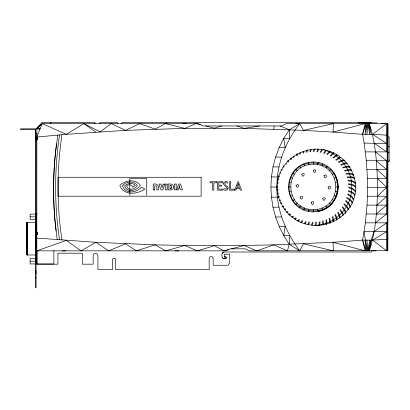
<?xml version="1.0" encoding="UTF-8"?>
<svg xmlns="http://www.w3.org/2000/svg" width="410" height="410" viewBox="0 0 410 410"><rect width="100%" height="100%" fill="white"/><g stroke="black" fill="none" stroke-linecap="round" stroke-linejoin="round"><path stroke-width="0.61" d="M35.429 277.872L35.429 270.743M35.429 133.604L35.429 129.498L20.5 129.498L20.5 128.837L36.065 128.837M36.065 277.872L36.065 270.743M313.286 211.903C346.086 211.191 346.086 162.683 313.286 161.97C280.486 162.683 280.486 211.191 313.286 211.903L313.286 209.715C343.211 209.064 343.211 164.81 313.286 164.159C283.361 164.81 283.361 209.064 313.286 209.715M313.286 164.159L313.286 161.97M387.768 139.405L387.768 137.145M387.773 250.705L249.675 250.843L245.262 248.819L230.271 248.819L225.854 250.843L36.797 250.843L36.859 127.869L41.912 122.569L94.966 122.569L94.966 123.81M387.768 243.965L387.768 242.146M387.558 123.605L387.558 250.843L387.768 139.041M387.768 137.406L387.752 123.605L286.323 123.605L281.526 125.952L203.032 125.952L198.235 123.605L42.25 123.605L36.797 128.894L40.103 128.894L36.859 128.837M322.537 224.639L322.562 221.067L323.264 220.862L323.239 225.028M326.047 224.193L326.073 220.026L326.775 219.816L326.744 224.577M36.797 238.072L95.935 242.31L155.18 244.857L184.823 245.493L244.119 245.493L273.762 244.857L333.002 242.31L365.125 250.843L362.589 240.127L365.377 222.83L367.037 205.128L367.452 196.246L367.452 178.473L366.345 160.73L364.131 143.085L362.609 134.321L365.125 123.605L333.033 132.092L303.426 130.359L244.134 128.381L184.808 128.381L125.516 130.359L66.328 134.321L36.797 137.042L42.25 123.605L66.328 134.321L83.886 123.605L100.127 131.846L111.248 123.605L125.516 130.359L139.651 123.605L155.154 129.124L165.42 123.605L184.808 128.381L195.99 123.605L200.48 124.707M299.705 250.843C285.965 232.449 276.622 210.299 276.853 187.052C276.729 163.974 285.673 141.696 299.705 123.605L289.255 129.77L283.766 138.401L279.195 147.528L275.592 157.05L272.993 166.875L271.425 176.905L270.897 187.037L271.425 197.169L272.993 207.199L275.592 217.023L279.195 226.546L283.766 235.668L289.255 244.304L299.705 250.843L303.395 243.796L333.448 250.843L333.002 242.31L362.589 240.127L372.557 240.127L386.712 250.843L386.712 222.83L374.094 231.635L371.168 240.127L369.308 250.843C376.078 230.456 377.123 208.685 377.559 187.36C377.103 165.953 376.067 144.079 369.308 123.605L371.168 134.321L368.595 123.605L369.764 134.321L367.806 123.605L366.95 134.321L366.95 123.605L365.125 134.321L366.048 123.605L362.609 134.321L333.033 132.092L333.448 123.605L303.426 130.359L299.669 123.492L295.887 123.605M336.697 220.498L336.733 219.309L334.924 214.907L335.493 214.445L337.302 218.848M339.536 218.187L339.572 216.998L337.763 212.59L338.332 212.129L340.141 216.531L340.11 217.602M36.49 221.098L36.029 222.184M35.983 215.701C36.244 213.999 36.121 219.914 36.387 218.202M36.526 215.701L36.593 215.183L36.685 216.065M35.983 260.073C36.244 258.372 36.121 264.286 36.387 262.574M36.526 260.073L36.593 259.556L36.685 260.437M277.693 187.011L277.765 186.284M278.052 183.367L278.123 182.635M57.769 135.11L55.529 152.458A355.757 355.757 0 0 0 55.165 222.307L57.221 239.681M273.788 129.124L274.188 125.952M61.951 134.726C56.729 169.576 56.729 205.2 61.951 240.055M371.573 250.72L371.573 251.996L224.301 251.996C221.344 251.986 221.092 257.285 223.306 258.469C225.951 259.884 228.15 256.25 224.301 256.932L224.301 254.149L229.728 254.149L229.728 262.497L228.139 265.249L213.169 265.249L213.169 258.49C213.267 255.927 209.079 255.927 209.177 258.49L209.177 269.621L115.517 269.621L115.517 259.684C115.594 257.741 112.417 257.741 112.494 259.684L112.494 269.621L97.918 269.621L97.918 255.579C98.036 252.519 93.044 252.519 93.157 255.579L93.157 264.189L82.297 264.189L82.297 253.19L57.923 253.19L57.923 264.189L36.859 264.189M308.417 211.427L308.843 209.274M317.729 164.595L318.16 162.447M306.634 150.419L306.285 152.172L307.013 152.1L307.479 149.768M310.278 150.065L309.929 151.818L310.657 151.746L311.123 149.409M315.064 225.772L315.767 222.271L316.499 222.199L315.792 225.705M318.708 225.423L319.416 221.918L320.143 221.851L319.441 225.351M371.168 240.127L368.595 250.843L369.764 240.127L367.806 250.843L366.95 240.127L366.95 250.843L364.131 231.635L386.712 231.635L372.557 240.127L387.773 239.225L387.752 123.605L387.768 135.828L387.768 135.223L372.577 134.321L362.609 134.321M278.375 180.082L278.585 179.38L277.596 178.719M279.651 175.875L279.435 176.577L278.446 175.916M171.421 187.877L171.313 185.848L170.017 185.392L170.022 188.544L170.929 188.436L171.421 187.877L170.724 188.518L170.022 188.544M314.116 149.286L313.214 151.49L313.942 151.556L315.07 148.804M317.991 149.081L316.858 151.833L317.591 151.905L318.719 149.153M303.733 210.002L304.568 207.978M322.004 165.891L322.839 163.872M307.905 224.229L308.848 222.046L309.576 222.123L308.633 224.311M311.544 224.639L312.487 222.451L313.214 222.533L312.041 225.264M222.281 253.37L223.271 252.186M280.394 173.415L280.742 172.769M282.469 169.54L282.121 170.186L281.281 169.345M36.3 215.814L36.572 218.089M300.761 222.589L302.067 220.6L302.77 220.811L301.463 222.799M304.271 223.629L305.583 221.641L306.285 221.851L304.973 223.839M321.788 149.691L320.143 152.172L320.845 152.382L322.491 149.901M325.627 150.25L323.649 153.227L324.351 153.437L326.329 150.46M299.418 207.696L300.632 205.876M325.94 167.998L327.159 166.178M283.679 167.275L284.14 166.711L283.479 165.722M286.001 164.446L286.467 163.877M294.477 219.042L295.733 217.772L296.384 218.115L295.123 219.381M297.296 221.174L298.972 219.483L299.618 219.827L298.362 221.098M329.327 151.659L326.806 154.191L327.452 154.534L330.393 151.582M333.402 152.535L330.04 155.913L330.691 156.256L333.627 153.299M35.87 140.558C37.51 139.713 37.607 137.381 35.87 136.586M35.87 235.54C37.556 234.674 37.561 232.357 35.87 231.501M295.63 204.59L297.183 203.042M329.394 170.832L330.942 169.284M35.87 140.486L36.895 139.569L36.895 137.509M35.87 235.473L37.064 234.479M377.42 196.246L386.712 187.36L377.42 178.473M377.005 205.128L386.712 196.246L367.452 196.246M35.87 140.287L37.064 139.369M35.465 254.974L27.562 254.958L26.532 254.533L26.532 222.896L27.562 222.466L35.465 222.456M35.87 235.273L37.064 234.351M376.308 213.989L386.712 205.128L367.037 205.128M375.34 222.83L386.712 213.989L386.712 160.73L375.34 151.89M35.87 139.964L37.064 139.215M35.87 234.95L37.064 234.197M288.579 214.799L290.055 213.794L290.623 214.251L289.147 215.26M291.925 216.757L292.909 216.085L293.478 216.547L292.002 217.551M336.902 154.821L332.946 157.476L333.514 157.937L337.466 155.282M339.736 157.138L335.785 159.792L336.354 160.254L340.305 157.599M292.525 200.808L294.349 199.593M332.223 174.281L334.047 173.066A24.969 24.969 0 0 1 318.16 211.427L317.729 209.274M35.87 139.549L37.064 139.016M35.87 234.53L37.064 234.002M284.176 209.228L285.273 208.762L285.744 209.32L284.648 209.787M286.529 212.031L287.625 211.565L288.097 212.129L287 212.595M290.218 196.492L292.243 195.652M334.329 178.222L336.354 177.381M26.875 223.839L26.706 224.065M36.797 250.843L66.353 240.403L81.088 250.843L95.935 242.31L108.706 250.843L125.547 243.796L136.32 250.843L155.18 244.857L165.614 250.843L184.823 245.493L197.359 250.843L214.471 245.703L223.768 250.843L228.662 249.557M26.706 253.365L26.875 253.59M221.923 125.952L214.471 128.135L205.579 125.952M231.471 248.819L244.119 245.493L256.809 250.843L273.762 244.857L287.461 250.843L289.255 244.304L289.721 235.499L283.766 235.668L285.155 226.412L279.195 226.546M35.87 139.062L37.064 138.785M35.87 234.043L37.064 233.772M280.399 203.135L281.567 202.888L281.916 203.534M282.162 206.348L283.325 206.102L283.679 206.748L282.51 206.988M37.151 133.383L36.065 133.604L36.065 273.654M288.799 191.808L290.946 191.378M335.626 182.491L337.773 182.066M259.55 125.952L244.134 128.381L236.934 125.952M275.592 217.023L281.552 216.931M272.993 207.199L278.949 207.142M271.425 197.169L277.38 197.148M371.573 122.569L121.755 122.569L121.755 123.805M358.155 122.897L376.923 122.897M35.429 136.079L35.429 140.994M387.865 136.935L389.126 136.935L389.126 161.73L387.865 161.73M35.87 138.539L37.064 138.539M364.131 143.085L386.712 143.556L372.577 134.321L386.712 123.605L386.712 151.89L365.377 151.89M387.368 146.457L389.126 146.457M387.368 152.212L389.126 152.212M389.126 160.295L389.5 160.295M366.345 160.73L386.712 160.73M367.037 169.596L386.712 169.596L376.308 160.73M367.452 178.473L386.712 178.473L377.005 169.596M288.317 186.934L290.511 186.934M336.062 186.934L338.255 186.934M367.591 187.36L386.712 187.36M277.929 196.4L279.118 196.4L279.333 197.097L278.144 197.097M279.205 200.603L280.394 200.603L280.184 199.901M37.182 213.502L36.49 213.502L36.49 232.66M366.345 213.989L386.712 213.989M30.12 216.839L35.393 216.839M365.377 222.83L386.712 222.83M35.87 233.521L37.064 233.521M62.069 250.956L65.851 250.843M224.301 258.49L225.956 258.464L226.51 257.91L225.956 256.957L224.301 256.932M30.12 261.216L35.393 261.216M270.897 187.037L276.853 187.052M271.425 176.905L277.38 176.956M272.993 166.875L278.949 166.967M275.592 157.05L281.552 157.179M224.055 258.541L223.076 258.367L222.384 257.659M344.328 160.1L342.724 160.059L338.332 161.894L338.798 162.457L343.19 160.623L344.974 160.669M346.66 162.924L345.056 162.883L340.664 164.717L341.13 165.281L345.522 163.446L347.306 163.493M279.195 147.528L285.155 147.692L283.766 138.401L289.721 138.611L289.255 129.77L280.117 125.952M170.017 185.392L171.154 185.648M37.064 138.288L35.87 138.016M37.064 233.275L35.87 232.998M288.799 182.066L290.946 182.491M335.626 191.378L337.773 191.808M276.776 189.333L277.944 189.569L278.016 190.296M37.064 138.057L35.87 137.529M37.064 233.044L35.87 232.511M350.022 166.916L347.413 166.332L342.75 167.275L343.093 167.921L347.762 166.978L350.084 167.5M351.76 170.145L349.151 169.561L344.482 170.504L344.83 171.144L349.499 170.206L351.821 170.724M37.064 137.862L35.87 137.109M37.064 232.844L35.87 232.096M37.064 137.709L35.87 136.786M37.064 232.69L35.87 231.773M37.064 232.598L35.87 231.573M290.218 177.381L292.243 178.222M334.329 195.652L336.354 196.492M353.722 174.701L350.791 173.404L346.03 173.415L346.245 174.117L351.006 174.107L353.728 175.311M292.525 173.066L294.349 174.281M332.223 199.593L334.047 200.808M374.094 143.085L386.712 151.89M355.347 182.834L352.728 180.994L348.054 180.082L348.126 180.81L352.8 181.722L355.234 183.429M83.886 123.605L95.904 132.092M35.87 136.52L36.895 137.545M39.329 126.254L39.724 126.644M295.63 169.284L297.183 170.832M329.394 203.042L330.942 204.59M36.029 255.245L36.49 256.327M355.393 191.07L353.159 188.774L348.736 187.011L348.674 187.739L353.097 189.502L355.168 191.634M354.711 194.34L352.846 192.423L348.423 190.66L348.362 191.388L352.784 193.156L354.855 195.283M299.418 166.178L300.632 167.998M325.94 205.876L327.159 207.696M352.369 202.35L350.945 200.09L346.988 197.446L346.773 198.148L350.734 200.792L352.318 203.309M36.321 260.145L36.572 262.462M362.527 239.983L366.048 250.843L365.125 240.127M303.733 163.872L304.568 165.891M322.004 207.978L322.839 210.002M291.038 158.004L291.495 159.106L290.926 159.567L290.47 158.47M288.204 160.33L288.66 161.427L288.097 161.894L287.641 160.792M348.433 209.197L347.67 207.204L344.303 203.832L343.959 204.477L347.321 207.849L347.962 209.515M333.878 221.215L332.946 216.547L332.3 216.89L333.233 221.559M330.644 222.943L329.717 218.274L329.071 218.617L329.999 223.286M308.417 162.447L308.843 164.595M297.071 153.709L297.388 155.467L296.737 155.8L296.42 154.047M293.919 155.969L294.129 157.143L293.478 157.476L293.268 156.302M345.753 212.81L345.394 210.704L342.75 206.748L342.283 207.311L344.928 211.273L345.328 213.615M343.339 215.117L343.067 213.533L340.423 209.577L339.957 210.14L342.601 214.102L342.904 215.86M278.303 193.212L278.375 193.94M387.768 238.717L387.773 250.843L387.773 123.605L387.768 222.312M387.768 237.272L387.773 239.225M387.768 238.62L387.773 239.056M387.768 234.669L387.768 237.728M387.204 123.605L387.204 250.843M384.954 123.605L381.223 123.605M376.103 250.843L372.326 250.843M303.825 151.131L303.825 152.915L303.123 153.13L303.123 151.346M300.32 152.792L300.32 153.981L299.618 154.191L299.618 153.002M186.371 123.605L182.624 123.605M178.719 250.843L174.937 250.843M166.598 122.195L166.598 122.569M146.729 195.278L146.729 178.581L129.826 178.581L129.826 195.278M117.547 123.805L117.547 122.569L99.876 122.569L99.876 123.81M53.874 250.541L53.874 263.953L36.49 263.953L36.49 234.551M50.799 122.569L50.799 123.81M37.182 250.541L37.182 263.953M36.895 232.49L36.895 234.551M36.746 137.391L36.746 139.682M36.746 232.378L36.746 234.663M36.398 221.62L36.398 232.383M36.398 234.915L36.398 255.804M36.331 221.784L36.331 232.004M36.331 234.561L36.331 255.645M36.244 221.933L36.244 232.065M36.244 234.597L36.244 255.497M36.141 222.066L36.141 232.311M36.141 234.874L36.141 255.363M36.065 277.529L36.065 287.805L35.429 287.805L35.429 277.529M36.013 232.06L36.013 232.429M36.013 234.612L36.013 234.981M35.429 129.498L35.429 214.881M35.429 215.347L35.429 225.787M35.429 226.248L35.429 236.693M35.429 237.154L35.429 242.146M35.429 242.607L35.429 247.599M35.429 248.06L35.429 253.052M35.429 253.513L35.429 258.505M35.429 259.084L35.429 273.654M35.311 222.466L35.311 254.958M27.562 222.466L27.562 254.958M27.465 222.471L27.465 254.953M27.362 222.486L27.362 254.943M27.26 222.507L27.26 254.923M27.162 222.533L27.162 254.897M27.065 222.563L27.065 254.861M26.968 222.604L26.968 254.825M26.875 222.65L26.875 254.779M26.783 222.702L26.783 254.723M26.696 222.763L26.696 254.666M26.614 222.825L26.614 254.6M323.259 149.706A38.545 38.545 0 0 1 315.172 225.433M59.568 239.865A351.877 351.877 0 0 1 59.568 134.941M56.062 231.009A349.484 349.484 0 0 1 56.518 143.772M296.03 185.546C298.162 191.188 300.228 181.215 296.03 185.546M173.543 186.945C173.686 189.758 170.299 190.348 168.167 189.886L168.156 184.075C170.278 183.644 173.62 184.146 173.543 186.945M223.517 183.347C222.732 185.546 232.111 190.055 223.916 188.718L223.501 189.774C225.587 191.393 229.492 189.323 227.852 186.601C225.064 185.827 222.799 181.353 227.447 183.07L227.786 182.071C226.392 181.205 223.906 181.486 223.517 183.347M289.47 182.199C283.925 213.625 330.199 222.83 337.102 191.675C342.647 160.248 296.374 151.044 289.47 182.199M278.39 177.407C272.737 197.41 286.252 219.212 306.208 224.157C326.211 229.487 348.833 217.336 354.383 197.164C360.041 177.161 346.527 155.359 326.57 150.414C306.562 145.084 283.945 157.24 278.39 177.407M355.721 186.478L355.603 187.073L353.174 185.366L348.5 184.454L348.423 183.726L353.097 184.638L355.721 186.478M301.791 174.183C302.826 180.128 306.726 170.719 301.791 174.183M300.11 197.082C301.145 203.022 305.045 193.612 300.11 197.082M313.312 170.488C314.352 176.428 318.247 167.019 313.312 170.488M311.236 202.427C312.276 208.367 316.171 198.958 311.236 202.427M323.977 175.721C325.012 181.666 328.912 172.256 323.977 175.721M322.757 198.348C323.797 204.293 327.692 194.883 322.757 198.348M328.077 187.119C329.117 193.059 333.012 183.654 328.077 187.119M179.411 185.766L178.924 187.452L179.903 187.447L179.411 185.766M163.159 184.085L162.052 187.806L160.915 184.09L158.957 184.095L160.93 189.902L162.821 189.897L164.687 184.085L163.159 184.085M348.054 193.94L347.839 194.642L351.795 197.287L353.379 199.803L353.717 199.301L352.011 196.585L348.054 193.94M178.611 188.718L178.253 189.866L176.746 189.871L178.601 184.054L180.564 184.049L182.47 189.856L180.574 189.861L180.231 188.718L178.611 188.718M236.529 188.385L235.909 190.153L234.622 190.153L238.036 181.65L238.338 181.65L241.5 190.153L240.229 190.153L239.65 188.385L236.529 188.385M238.133 183.849L236.831 187.544L239.322 187.544L238.133 183.849M346.03 200.603L345.686 201.248L349.053 204.616L350.114 207.393L350.545 206.968L349.397 203.97L346.03 200.603M123.015 185.151L122.544 185.668C124.794 194.55 136.679 192.92 141.517 187.226L144.802 189.112C137.242 194.396 123.687 195.913 119.822 185.428C125.255 180.026 135.387 178.632 140.389 185.371C136.653 190.522 127.397 193.638 124.527 185.909C127.305 183.188 132.543 182.066 135.244 185.489L132.778 187.237C131.933 184.556 128.427 183.977 126.536 185.909C128.115 191.603 135.023 189.297 137.34 185.438C134.008 180.779 126.69 181.082 123.015 185.151M40.826 124.789L38.15 127.413L40.826 124.789M351.867 176.905L347.106 176.92L347.316 177.617L352.077 177.607L354.799 178.811L354.799 178.207L351.867 176.905M167.101 184.08L165.245 184.08L165.256 189.891L167.116 189.886L167.101 184.08M176.177 184.059L174.317 184.064L174.332 189.871L176.187 189.871L176.177 184.059M154.749 189.912L153.243 189.917L153.227 184.105C156.861 182.819 159.772 186.478 158.414 189.907L156.902 189.907L156.902 186.652L156.523 186.027L154.739 185.781L154.749 189.912M201.131 177.269L58.123 177.269L58.123 196.195L201.131 196.195L201.131 177.269M216.629 181.763L210.028 181.763L210.028 182.793L212.698 182.793L212.698 190.153L213.841 190.153L213.841 182.793L216.629 182.793L216.629 181.763M222.604 181.763L217.592 181.763L217.592 190.153L222.543 190.153L222.543 189.123L218.74 189.123L218.74 186.099L221.513 186.099L221.513 185.125L218.74 185.125L218.74 182.793L222.604 182.793L222.604 181.763M230.666 181.763L229.518 181.763L229.518 190.153L234.458 190.153L234.458 189.123L230.666 189.123L230.666 181.763M35.393 214.112L30.12 214.112L30.12 219.57L35.393 219.57L35.393 214.112M35.393 258.484L30.12 258.484L30.12 263.943L35.393 263.943L35.393 258.484"/></g></svg>
